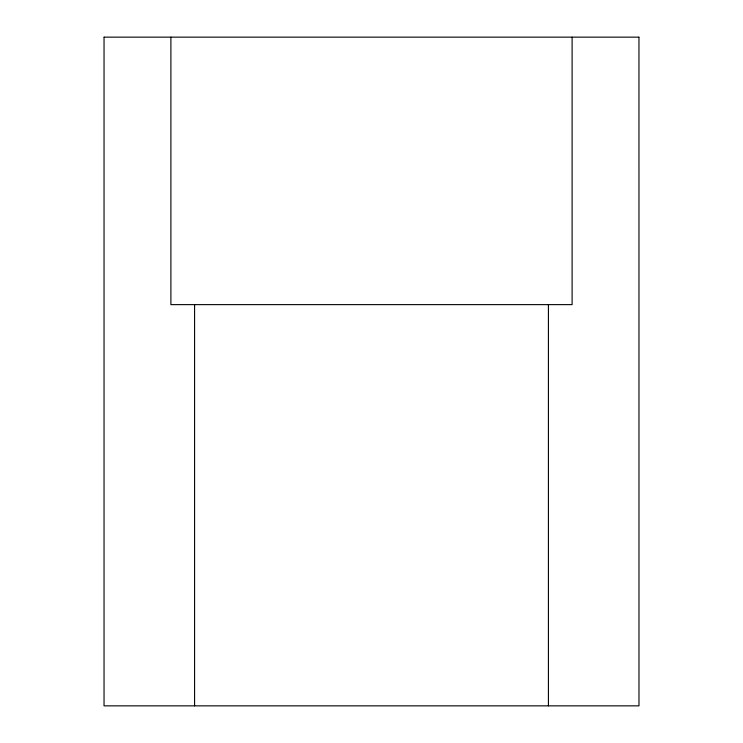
<?xml version="1.0" encoding="UTF-8"?>
<svg xmlns="http://www.w3.org/2000/svg" width="743" height="743" viewBox="0 0 743 743"><rect width="100%" height="100%" fill="white"/><g stroke="black" fill="none" stroke-linecap="round" stroke-linejoin="round"><path stroke-width="1.11" d="M104.039 37.15L104.039 705.85L638.98 705.85L638.961 37.15M104.15 37.15L638.85 37.15M572.11 37.15L572.11 304.63L170.89 304.63L170.89 37.15M548.418 304.63L548.418 705.85M194.582 304.63L194.582 705.85"/></g></svg>
